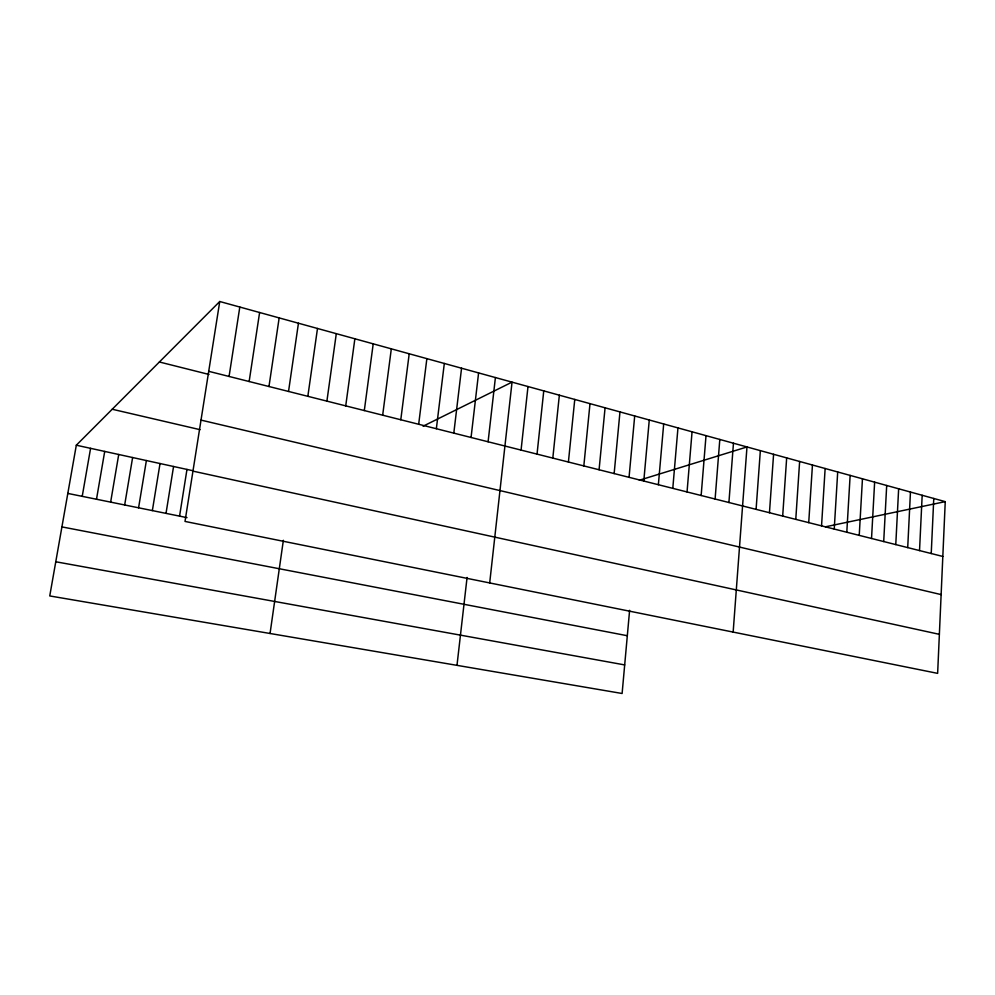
<?xml version="1.0" encoding="UTF-8"?>
<svg xmlns="http://www.w3.org/2000/svg" width="995" height="995" viewBox="0 0 995 995"><rect width="100%" height="100%" fill="white"/><g stroke="black" fill="none" stroke-linecap="round" stroke-linejoin="round"><path stroke-width="1.49" d="M945.25 501.642L937.638 673.366L185.008 521.43L219.746 301.51L945.25 501.642L825.415 526.815M931.233 553.531L933.77 498.483M919.529 550.583L922.178 495.286M907.714 547.598L910.462 492.052M895.774 544.588L898.647 488.794M883.709 541.554L886.694 485.498M871.533 538.482L874.63 482.165M859.232 535.372L862.454 478.806M846.795 532.238L850.14 475.411M834.233 529.066L837.703 471.978M821.547 525.87L825.141 468.508M808.724 522.636L812.455 465.013M795.776 519.378L799.632 461.481M782.679 516.069L786.672 457.899M769.458 512.736L773.588 454.292M756.088 509.365L760.354 450.635M733.153 632.086L746.984 446.954L639.35 480.224M728.912 502.512L733.464 443.223M715.106 499.03L719.808 439.454M701.152 495.51L706.015 435.648M687.047 491.953L692.06 431.805M672.794 488.358L677.956 427.912M658.367 484.714L663.69 423.969M643.79 481.045L649.275 420.002M629.611 610.308L622.111 693.49L49.75 595.943L76.316 445.213L219.746 301.51M629.051 477.326L634.698 415.972M614.151 473.57L619.972 411.918M599.077 469.764L605.072 407.801M583.829 465.921L589.998 403.647M568.406 462.028L574.762 399.443M552.81 458.098L559.352 395.189M537.039 454.118L543.755 390.886M521.069 450.088L527.997 386.545M489.689 582.933L512.039 382.142L423.086 426.208M456.991 665.344L467.078 577.448M488.097 441.78L495.41 377.553M471.058 437.477L478.595 372.914M453.807 433.136L461.556 368.212M436.357 428.721L444.317 363.461M418.671 424.268L426.867 358.648M400.786 419.753L409.206 353.772M382.665 415.189L391.321 348.835M364.307 410.562L373.212 343.847M345.725 405.873L354.867 338.785M326.907 401.122L336.298 333.661M307.841 396.321L317.492 328.474M270.055 633.492L283.364 540.297M288.538 391.445L298.45 323.213M268.973 386.508L279.16 317.902M249.148 381.52L259.608 312.505M229.074 376.446L239.807 307.045M179.56 516.131L186.973 469.429M166.016 513.37L173.565 466.493M152.359 510.597L160.033 463.533M138.579 507.798L146.389 460.548M124.673 504.975L132.621 457.538M110.644 502.127L118.728 454.491M96.503 499.241L104.711 451.431M82.224 496.343L90.582 448.335M55.77 561.765L624.686 664.921M61.914 526.902L627.323 635.73M67.822 493.421L187.01 517.636M76.316 445.213L192.893 470.722M192.955 471.132L939.367 634.337M112.211 409.243L200.057 429.678M201.015 420.101L941.133 594.6M208.726 371.322L942.825 556.454M159.387 361.993L209 374.456"/></g></svg>
